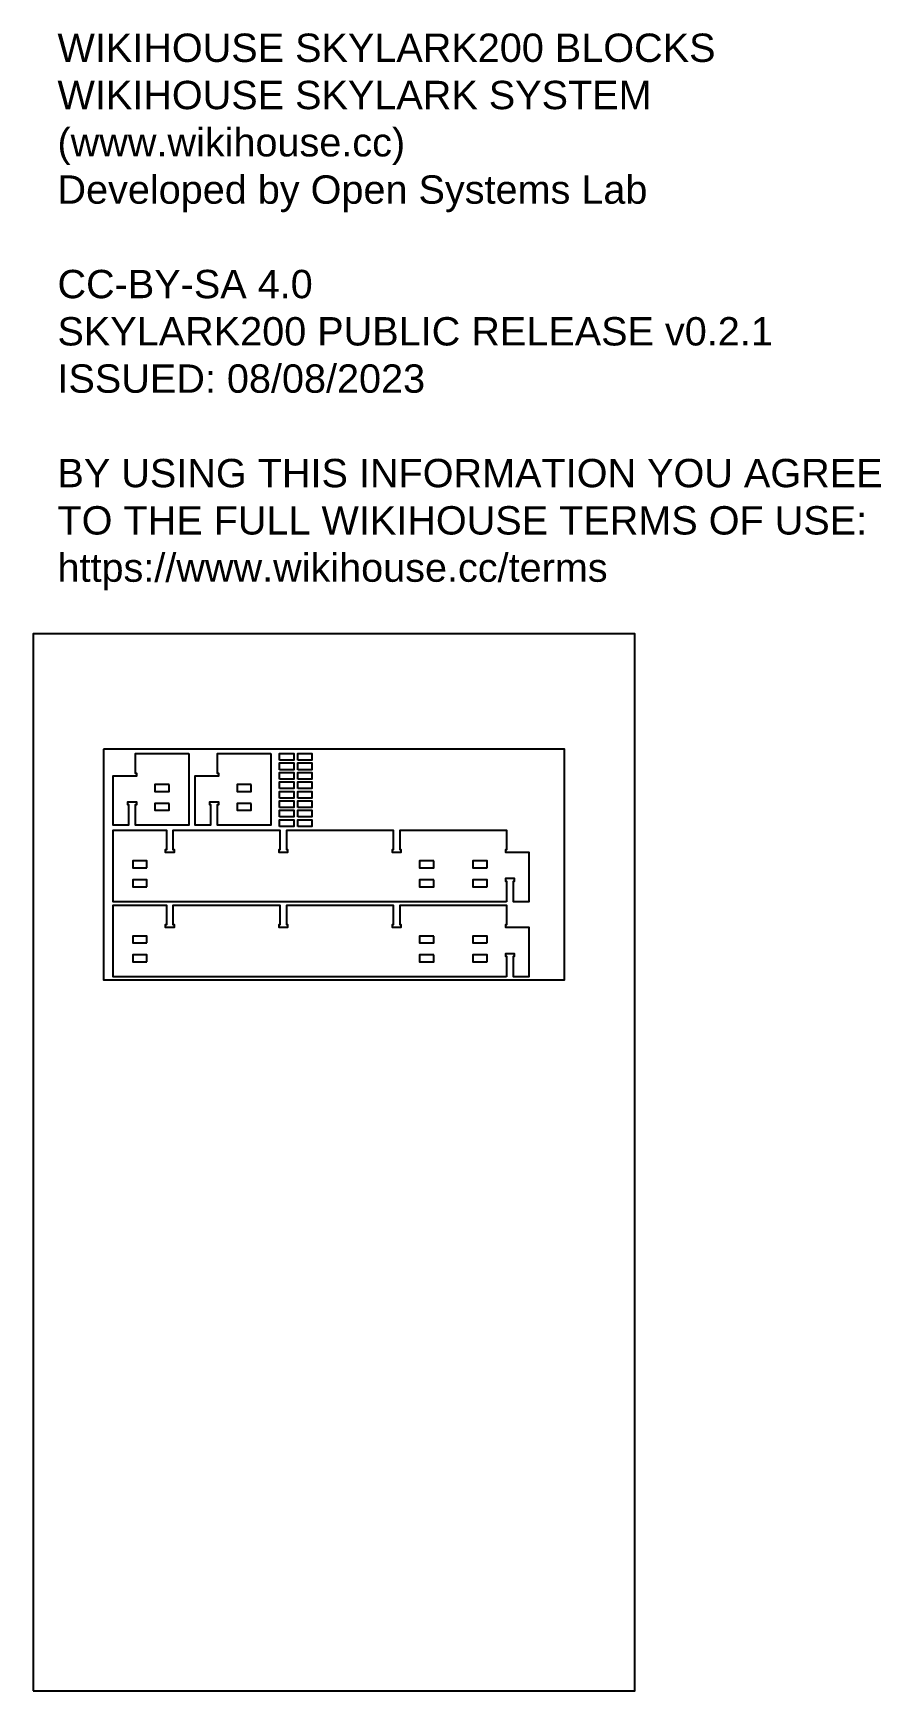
# Model space of a CAD drawing. Extents: x 0 to 4485, y 0 to 8771.
import ezdxf

# ---------------------------------------------------------------- set-up
doc = ezdxf.new("R2010")
doc.units = 0
for name, color, linetype in [('0_SHEET_SPRUCEPLY_2440X122', 1, 'CONTINUOUS'), ('3_ANYTOOL_CUTTHROUGH_INSID', 4, 'CONTINUOUS'), ('4_ANYTOOL_CUTTHROUGH_OUTSI', 5, 'CONTINUOUS'), ('DONOTCUT', 7, 'CONTINUOUS'), ('README', 1, 'CONTINUOUS')]:
    doc.layers.add(name, color=color, linetype=linetype)
doc.styles.add('ARIAL', font='arial.ttf')

msp = doc.modelspace()

# ---------------------------------------------------------------- linework, layer by layer
at = {"layer": '0_SHEET_SPRUCEPLY_2440X122'}
msp.add_lwpolyline([(371.7, 4982.6), (371.7, 3762.6), (2811.7, 3762.6), (2811.7, 4982.6)], close=True, dxfattribs=at)
at = {"layer": '3_ANYTOOL_CUTTHROUGH_INSID', "color": 4}
for points in [[(720.2, 4795.7), (644.7, 4795.7), (644.7, 4759.2), (720.2, 4759.2)], [(1154.2, 4795.7), (1078.7, 4795.7), (1078.7, 4759.2), (1154.2, 4759.2)], [(720.2, 4695.7), (644.7, 4695.7), (644.7, 4659.2), (720.2, 4659.2)], [(1154.2, 4695.7), (1078.7, 4695.7), (1078.7, 4659.2), (1154.2, 4659.2)], [(602.2, 4354.2), (602.2, 4390.7), (526.7, 4390.7), (526.7, 4354.2)], [(2120.2, 4390.7), (2044.7, 4390.7), (2044.7, 4354.2), (2120.2, 4354.2)], [(2402.2, 4354.2), (2402.2, 4390.7), (2326.7, 4390.7), (2326.7, 4354.2)], [(602.2, 4254.2), (602.2, 4290.7), (526.7, 4290.7), (526.7, 4254.2)], [(2120.2, 4290.7), (2044.7, 4290.7), (2044.7, 4254.2), (2120.2, 4254.2)], [(2402.2, 4254.2), (2402.2, 4290.7), (2326.7, 4290.7), (2326.7, 4254.2)], [(602.2, 3957.2), (602.2, 3993.7), (526.7, 3993.7), (526.7, 3957.2)], [(2120.2, 3993.7), (2044.7, 3993.7), (2044.7, 3957.2), (2120.2, 3957.2)], [(2402.2, 3957.2), (2402.2, 3993.7), (2326.7, 3993.7), (2326.7, 3957.2)], [(602.2, 3857.2), (602.2, 3893.7), (526.7, 3893.7), (526.7, 3857.2)], [(2120.2, 3893.7), (2044.7, 3893.7), (2044.7, 3857.2), (2120.2, 3857.2)], [(2402.2, 3857.2), (2402.2, 3893.7), (2326.7, 3893.7), (2326.7, 3857.2)]]:
    msp.add_lwpolyline(points, close=True, dxfattribs=at)
at = {"layer": '4_ANYTOOL_CUTTHROUGH_OUTSI', "color": 5}
for points in [[(823.2, 4959.2), (823.2, 4579.7), (541.7, 4579.7), (541.7, 4689.7), (547.7, 4689.7), (547.7, 4702.2), (499.2, 4702.2), (499.2, 4689.7), (505.2, 4689.7), (505.2, 4579.7), (423.7, 4579.7), (423.7, 4841.7), (547.7, 4841.7), (547.7, 4854.2), (541.7, 4854.2), (541.7, 4959.2)], [(1257.2, 4959.2), (1257.2, 4579.7), (975.7, 4579.7), (975.7, 4689.7), (981.7, 4689.7), (981.7, 4702.2), (933.2, 4702.2), (933.2, 4689.7), (939.2, 4689.7), (939.2, 4579.7), (857.7, 4579.7), (857.7, 4841.7), (981.7, 4841.7), (981.7, 4854.2), (975.7, 4854.2), (975.7, 4959.2)], [(2505.2, 4174.7), (423.7, 4174.7), (423.7, 4554.2), (705.2, 4554.2), (705.2, 4449.2), (699.2, 4449.2), (699.2, 4436.7), (747.7, 4436.7), (747.7, 4449.2), (741.7, 4449.2), (741.7, 4554.2), (1305.2, 4554.2), (1305.2, 4449.2), (1299.2, 4449.2), (1299.2, 4436.7), (1347.7, 4436.7), (1347.7, 4449.2), (1341.7, 4449.2), (1341.7, 4554.2), (1905.2, 4554.2), (1905.2, 4449.2), (1899.2, 4449.2), (1899.2, 4436.7), (1947.7, 4436.7), (1947.7, 4449.2), (1941.7, 4449.2), (1941.7, 4554.2), (2505.2, 4554.2), (2505.2, 4449.2), (2499.2, 4449.2), (2499.2, 4436.7), (2623.2, 4436.7), (2623.2, 4174.7), (2541.7, 4174.7), (2541.7, 4284.7), (2547.7, 4284.7), (2547.7, 4297.2), (2499.2, 4297.2), (2499.2, 4284.7), (2505.2, 4284.7)], [(2505.2, 3777.7), (423.7, 3777.7), (423.7, 4157.2), (705.2, 4157.2), (705.2, 4052.2), (699.2, 4052.2), (699.2, 4039.7), (747.7, 4039.7), (747.7, 4052.2), (741.7, 4052.2), (741.7, 4157.2), (1305.2, 4157.2), (1305.2, 4052.2), (1299.2, 4052.2), (1299.2, 4039.7), (1347.7, 4039.7), (1347.7, 4052.2), (1341.7, 4052.2), (1341.7, 4157.2), (1905.2, 4157.2), (1905.2, 4052.2), (1899.2, 4052.2), (1899.2, 4039.7), (1947.7, 4039.7), (1947.7, 4052.2), (1941.7, 4052.2), (1941.7, 4157.2), (2505.2, 4157.2), (2505.2, 4052.2), (2499.2, 4052.2), (2499.2, 4039.7), (2623.2, 4039.7), (2623.2, 3777.7), (2541.7, 3777.7), (2541.7, 3887.7), (2547.7, 3887.7), (2547.7, 3900.2), (2499.2, 3900.2), (2499.2, 3887.7), (2505.2, 3887.7)]]:
    msp.add_lwpolyline(points, close=True, dxfattribs=at)
at = {"layer": '4_ANYTOOL_CUTTHROUGH_OUTSI'}
for points in [[(1303.9, 4923.7), (1303.9, 4959.2), (1378.4, 4959.2), (1378.4, 4923.7)], [(1399.9, 4923.7), (1399.9, 4959.2), (1474.4, 4959.2), (1474.4, 4923.7)], [(1303.9, 4873.7), (1303.9, 4909.2), (1378.4, 4909.2), (1378.4, 4873.7)], [(1303.9, 4823.7), (1303.9, 4859.2), (1378.4, 4859.2), (1378.4, 4823.7)], [(1399.9, 4873.7), (1399.9, 4909.2), (1474.4, 4909.2), (1474.4, 4873.7)], [(1399.9, 4823.7), (1399.9, 4859.2), (1474.4, 4859.2), (1474.4, 4823.7)], [(1303.9, 4773.7), (1303.9, 4809.2), (1378.4, 4809.2), (1378.4, 4773.7)], [(1303.9, 4723.7), (1303.9, 4759.2), (1378.4, 4759.2), (1378.4, 4723.7)], [(1399.9, 4773.7), (1399.9, 4809.2), (1474.4, 4809.2), (1474.4, 4773.7)], [(1399.9, 4723.7), (1399.9, 4759.2), (1474.4, 4759.2), (1474.4, 4723.7)], [(1303.9, 4673.7), (1303.9, 4709.2), (1378.4, 4709.2), (1378.4, 4673.7)], [(1303.9, 4623.7), (1303.9, 4659.2), (1378.4, 4659.2), (1378.4, 4623.7)], [(1399.9, 4673.7), (1399.9, 4709.2), (1474.4, 4709.2), (1474.4, 4673.7)], [(1399.9, 4623.7), (1399.9, 4659.2), (1474.4, 4659.2), (1474.4, 4623.7)], [(1303.9, 4573.7), (1303.9, 4609.2), (1378.4, 4609.2), (1378.4, 4573.7)], [(1399.9, 4573.7), (1399.9, 4609.2), (1474.4, 4609.2), (1474.4, 4573.7)]]:
    msp.add_lwpolyline(points, close=True, dxfattribs=at)
at = {"layer": 'DONOTCUT'}
msp.add_lwpolyline([(0, 0), (3183.4, 0), (3183.4, 5593.4), (0, 5593.4)], close=True, dxfattribs=at)

# ---------------------------------------------------------------- texts
at = {"layer": 'README', "insert": (128.7, 8768.5, 0), "char_height": 150, "width": 8996.739, "attachment_point": 1, "style": 'ARIAL'}
msp.add_mtext('{\\fArial;WIKIHOUSE SKYLARK200 BLOCKS}\\P{\\fArial;WIKIHOUSE SKYLARK SYSTEM}\\P{\\fArial;(www.wikihouse.cc)}\\P{\\fArial;Developed by Open Systems Lab}\\P\\P{\\fArial;CC-BY-SA 4.0}\\P{\\fArial;SKYLARK200 PUBLIC RELEASE v0.2.1}\\P{\\fArial;ISSUED: 08/08/2023}\\P\\P{\\fArial;BY USING THIS INFORMATION YOU AGREE }\\P{\\fArial;TO THE FULL WIKIHOUSE TERMS OF USE:}\\P{\\fArial;https://www.wikihouse.cc/terms}', dxfattribs=at)

doc.saveas('drawing.dxf')
